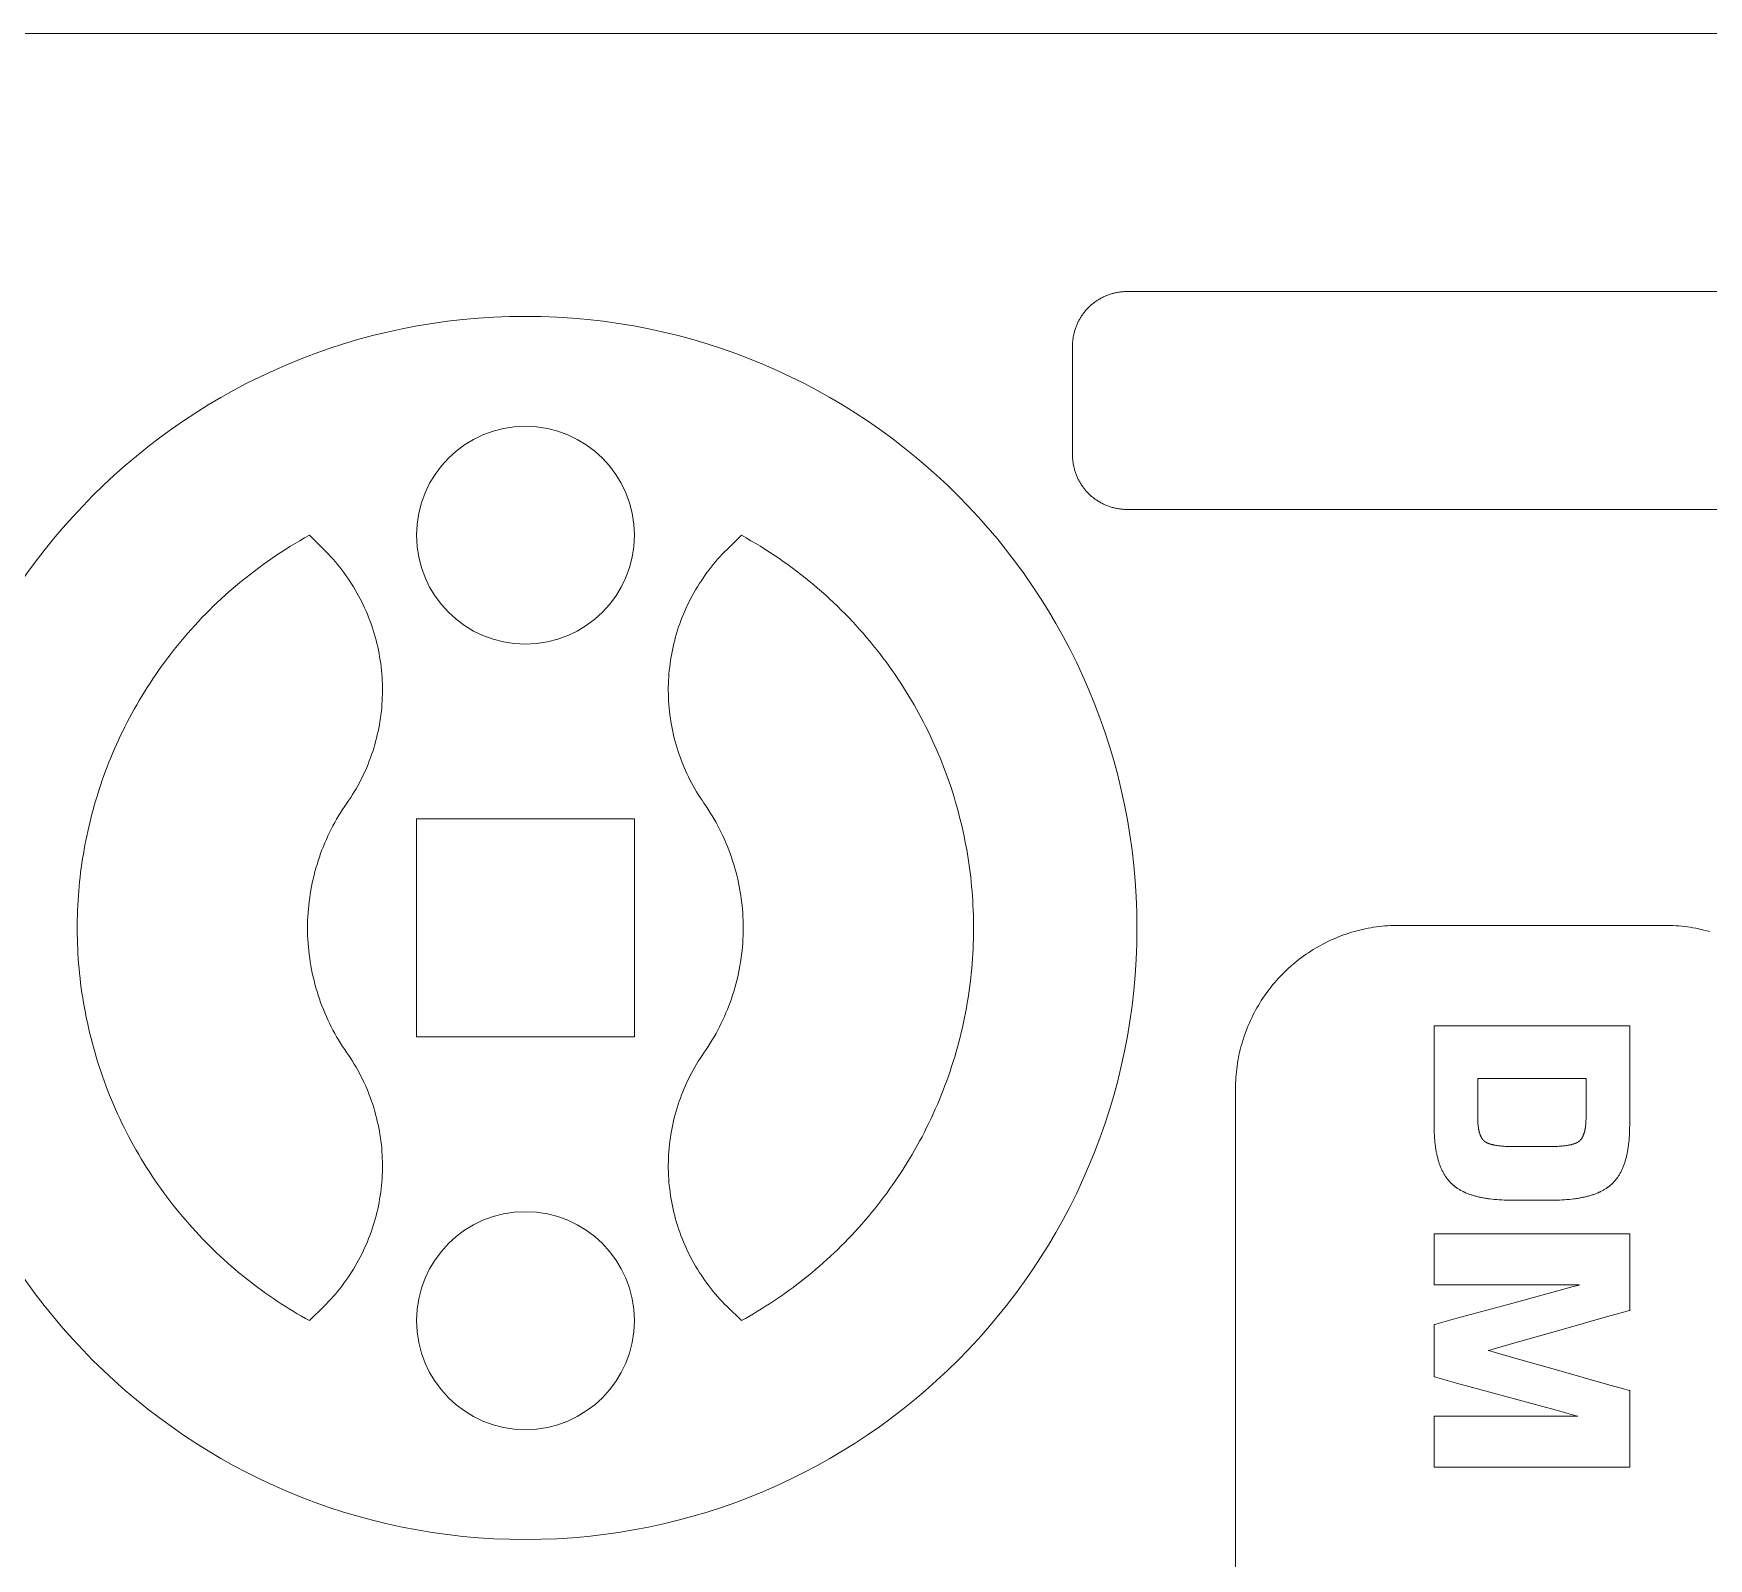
# Model space of a CAD drawing. Header units: inches. Extents: x -505 to 101, y 135 to 440.
# Drawn here: x -473.19 to -442.44, y 411.55 to 439.55 of the extents above; entities that cross this region are included whole.
import ezdxf

# ---------------------------------------------------------------- set-up
doc = ezdxf.new("R2010")
doc.units = ezdxf.units.IN
doc.header["$MEASUREMENT"] = 0
for name, color, linetype in [('Capa 1', 7, 'Continuous'), ('Capa 2', 20, 'Continuous'), ('Capa 3', 150, 'Continuous')]:
    doc.layers.add(name, color=color, linetype=linetype)

msp = doc.modelspace()

# ---------------------------------------------------------------- linework, layer by layer
at = {"layer": 'Capa 1', "color": 28, "lineweight": 9, "true_color": 0x11100b}
for points in [[(-441.861, 430.814), (-453.113, 430.814), (-453.131, 430.814), (-453.148, 430.815), (-453.165, 430.815), (-453.182, 430.816), (-453.2, 430.818), (-453.217, 430.819), (-453.234, 430.821), (-453.251, 430.823), (-453.268, 430.826), (-453.285, 430.829), (-453.303, 430.832), (-453.319, 430.835), (-453.336, 430.839), (-453.353, 430.843), (-453.37, 430.847), (-453.386, 430.852), (-453.403, 430.857), (-453.419, 430.862), (-453.436, 430.867), (-453.452, 430.873), (-453.468, 430.879), (-453.484, 430.885), (-453.5, 430.892), (-453.516, 430.899), (-453.532, 430.906), (-453.547, 430.913), (-453.563, 430.921), (-453.578, 430.929), (-453.593, 430.937), (-453.609, 430.945), (-453.623, 430.954), (-453.638, 430.963), (-453.653, 430.972), (-453.667, 430.981), (-453.682, 430.991), (-453.696, 431.001), (-453.71, 431.011), (-453.723, 431.022), (-453.737, 431.032), (-453.751, 431.043), (-453.764, 431.054), (-453.777, 431.065), (-453.79, 431.077), (-453.802, 431.089), (-453.815, 431.101), (-453.827, 431.113), (-453.839, 431.125), (-453.851, 431.138), (-453.862, 431.151), (-453.873, 431.164), (-453.885, 431.177), (-453.896, 431.191), (-453.906, 431.204), (-453.916, 431.218), (-453.927, 431.232), (-453.936, 431.246), (-453.946, 431.26), (-453.956, 431.275), (-453.965, 431.289), (-453.974, 431.304), (-453.982, 431.319), (-453.991, 431.334), (-453.999, 431.349), (-454.007, 431.364), (-454.014, 431.38), (-454.022, 431.396), (-454.029, 431.411), (-454.036, 431.427), (-454.042, 431.443), (-454.049, 431.459), (-454.055, 431.476), (-454.06, 431.492), (-454.066, 431.508), (-454.071, 431.525), (-454.076, 431.541), (-454.08, 431.558), (-454.085, 431.575), (-454.089, 431.592), (-454.092, 431.608), (-454.096, 431.625), (-454.099, 431.642), (-454.102, 431.659), (-454.104, 431.676), (-454.106, 431.693), (-454.108, 431.711), (-454.11, 431.728), (-454.111, 431.745), (-454.112, 431.762), (-454.113, 431.779), (-454.113, 431.797), (-454.113, 431.814), (-454.113, 433.814), (-454.113, 433.831), (-454.113, 433.848), (-454.112, 433.866), (-454.111, 433.883), (-454.11, 433.9), (-454.108, 433.917), (-454.106, 433.935), (-454.104, 433.952), (-454.102, 433.969), (-454.099, 433.986), (-454.096, 434.003), (-454.092, 434.02), (-454.089, 434.036), (-454.085, 434.053), (-454.08, 434.07), (-454.076, 434.087), (-454.071, 434.103), (-454.066, 434.12), (-454.06, 434.136), (-454.055, 434.152), (-454.049, 434.169), (-454.042, 434.185), (-454.036, 434.2), (-454.029, 434.216), (-454.022, 434.232), (-454.014, 434.248), (-454.007, 434.263), (-453.999, 434.279), (-453.991, 434.294), (-453.982, 434.309), (-453.974, 434.324), (-453.965, 434.339), (-453.956, 434.353), (-453.946, 434.368), (-453.936, 434.382), (-453.927, 434.396), (-453.916, 434.41), (-453.906, 434.424), (-453.896, 434.438), (-453.885, 434.451), (-453.873, 434.464), (-453.862, 434.477), (-453.851, 434.49), (-453.839, 434.502), (-453.827, 434.515), (-453.815, 434.527), (-453.802, 434.539), (-453.79, 434.551), (-453.777, 434.562), (-453.764, 434.574), (-453.751, 434.585), (-453.737, 434.596), (-453.723, 434.606), (-453.71, 434.617), (-453.696, 434.627), (-453.682, 434.637), (-453.667, 434.647), (-453.653, 434.656), (-453.638, 434.665), (-453.623, 434.674), (-453.609, 434.683), (-453.593, 434.691), (-453.578, 434.699), (-453.563, 434.707), (-453.547, 434.715), (-453.532, 434.722), (-453.516, 434.729), (-453.5, 434.736), (-453.484, 434.743), (-453.468, 434.749), (-453.452, 434.755), (-453.436, 434.761), (-453.419, 434.766), (-453.403, 434.771), (-453.386, 434.776), (-453.37, 434.781), (-453.353, 434.785), (-453.336, 434.789), (-453.319, 434.793), (-453.303, 434.796), (-453.285, 434.799), (-453.268, 434.802), (-453.251, 434.804), (-453.234, 434.807), (-453.217, 434.809), (-453.2, 434.81), (-453.182, 434.812), (-453.165, 434.813), (-453.148, 434.813), (-453.131, 434.814), (-453.113, 434.814), (-438.334, 434.814)], [(-468.125, 430.34), (-468.213, 430.291), (-468.3, 430.24), (-468.387, 430.189), (-468.473, 430.137), (-468.558, 430.084), (-468.643, 430.029), (-468.727, 429.974), (-468.81, 429.917), (-468.893, 429.86), (-468.975, 429.802), (-469.055, 429.743), (-469.135, 429.683), (-469.215, 429.622), (-469.293, 429.56), (-469.371, 429.497), (-469.447, 429.434), (-469.523, 429.37), (-469.598, 429.304), (-469.672, 429.238), (-469.745, 429.172), (-469.817, 429.104), (-469.889, 429.036), (-469.959, 428.967), (-470.028, 428.897), (-470.097, 428.827), (-470.164, 428.756), (-470.23, 428.684), (-470.296, 428.612), (-470.36, 428.539), (-470.423, 428.465), (-470.486, 428.391), (-470.547, 428.317), (-470.607, 428.242), (-470.666, 428.166), (-470.725, 428.09), (-470.782, 428.014), (-470.838, 427.937), (-470.893, 427.859), (-470.947, 427.782), (-471, 427.703), (-471.051, 427.625), (-471.102, 427.546), (-471.152, 427.467), (-471.201, 427.387), (-471.248, 427.308), (-471.295, 427.227), (-471.34, 427.147), (-471.385, 427.067), (-471.428, 426.986), (-471.47, 426.905), (-471.512, 426.824), (-471.552, 426.743), (-471.591, 426.662), (-471.629, 426.58), (-471.667, 426.499), (-471.703, 426.417), (-471.738, 426.335), (-471.772, 426.254), (-471.805, 426.172), (-471.837, 426.09), (-471.868, 426.008), (-471.898, 425.926), (-471.927, 425.845), (-471.955, 425.763), (-471.98, 425.687), (-472.005, 425.611), (-472.029, 425.533), (-472.052, 425.456), (-472.075, 425.378), (-472.097, 425.299), (-472.118, 425.22), (-472.138, 425.141), (-472.158, 425.06), (-472.177, 424.98), (-472.196, 424.898), (-472.213, 424.817), (-472.23, 424.735), (-472.246, 424.652), (-472.261, 424.569), (-472.275, 424.486), (-472.289, 424.402), (-472.302, 424.318), (-472.314, 424.233), (-472.325, 424.148), (-472.335, 424.063), (-472.344, 423.977), (-472.353, 423.891), (-472.36, 423.805), (-472.367, 423.718), (-472.373, 423.631), (-472.378, 423.543), (-472.381, 423.455), (-472.384, 423.367), (-472.386, 423.279), (-472.388, 423.191), (-472.388, 423.102), (-472.387, 423.013), (-472.385, 422.924), (-472.383, 422.834), (-472.379, 422.745), (-472.374, 422.655), (-472.369, 422.566), (-472.362, 422.476), (-472.354, 422.386), (-472.345, 422.295), (-472.336, 422.205), (-472.325, 422.115), (-472.313, 422.025), (-472.301, 421.934), (-472.287, 421.844), (-472.272, 421.753), (-472.256, 421.663), (-472.239, 421.573), (-472.221, 421.483), (-472.202, 421.393), (-472.183, 421.302), (-472.161, 421.212), (-472.139, 421.122), (-472.116, 421.033), (-472.092, 420.943), (-472.067, 420.854), (-472.041, 420.765), (-472.014, 420.676), (-471.985, 420.587), (-471.956, 420.499), (-471.926, 420.41), (-471.895, 420.323), (-471.862, 420.235), (-471.829, 420.148), (-471.794, 420.061), (-471.759, 419.974), (-471.723, 419.888), (-471.685, 419.802), (-471.647, 419.717), (-471.608, 419.632), (-471.568, 419.547), (-471.526, 419.464), (-471.484, 419.38), (-471.441, 419.297), (-471.397, 419.214), (-471.352, 419.132), (-471.306, 419.051), (-471.259, 418.97), (-471.212, 418.889), (-471.163, 418.81), (-471.113, 418.73), (-471.063, 418.652), (-471.012, 418.574), (-470.96, 418.496), (-470.907, 418.42), (-470.853, 418.343), (-470.799, 418.268), (-470.743, 418.194), (-470.687, 418.12), (-470.63, 418.046), (-470.573, 417.974), (-470.515, 417.902), (-470.455, 417.831), (-470.396, 417.761), (-470.335, 417.692), (-470.274, 417.623), (-470.212, 417.555), (-470.15, 417.488), (-470.087, 417.422), (-470.023, 417.356), (-469.959, 417.292), (-469.894, 417.228), (-469.828, 417.165), (-469.762, 417.103), (-469.695, 417.042), (-469.628, 416.981), (-469.561, 416.922), (-469.493, 416.863), (-469.424, 416.805), (-469.355, 416.748), (-469.286, 416.692), (-469.215, 416.637), (-469.145, 416.583), (-469.074, 416.53), (-469.003, 416.477), (-468.931, 416.426), (-468.86, 416.375), (-468.787, 416.325), (-468.715, 416.277), (-468.642, 416.229), (-468.569, 416.182), (-468.495, 416.136), (-468.422, 416.091), (-468.347, 416.046), (-468.273, 416.003), (-468.199, 415.96), (-468.125, 415.919), (-467.862, 416.178), (-467.818, 416.223), (-467.774, 416.268), (-467.731, 416.314), (-467.689, 416.361), (-467.648, 416.408), (-467.608, 416.457), (-467.568, 416.505), (-467.53, 416.555), (-467.492, 416.605), (-467.456, 416.656), (-467.42, 416.707), (-467.384, 416.76), (-467.35, 416.812), (-467.317, 416.865), (-467.285, 416.919), (-467.253, 416.974), (-467.223, 417.028), (-467.193, 417.084), (-467.165, 417.14), (-467.137, 417.196), (-467.111, 417.253), (-467.085, 417.311), (-467.061, 417.368), (-467.037, 417.426), (-467.015, 417.485), (-466.993, 417.544), (-466.972, 417.603), (-466.953, 417.663), (-466.935, 417.723), (-466.917, 417.783), (-466.901, 417.844), (-466.886, 417.905), (-466.871, 417.966), (-466.858, 418.027), (-466.846, 418.089), (-466.835, 418.15), (-466.825, 418.212), (-466.816, 418.275), (-466.808, 418.337), (-466.801, 418.399), (-466.796, 418.462), (-466.791, 418.524), (-466.787, 418.587), (-466.785, 418.65), (-466.784, 418.713), (-466.783, 418.775), (-466.784, 418.838), (-466.786, 418.901), (-466.789, 418.964), (-466.793, 419.026), (-466.798, 419.089), (-466.804, 419.151), (-466.812, 419.213), (-466.82, 419.276), (-466.83, 419.338), (-466.84, 419.4), (-466.852, 419.461), (-466.864, 419.523), (-466.878, 419.584), (-466.893, 419.645), (-466.909, 419.706), (-466.926, 419.766), (-466.944, 419.827), (-466.963, 419.886), (-466.983, 419.946), (-467.004, 420.005), (-467.026, 420.064), (-467.049, 420.122), (-467.073, 420.18), (-467.098, 420.238), (-467.124, 420.295), (-467.151, 420.352), (-467.179, 420.408), (-467.208, 420.463), (-467.238, 420.518), (-467.269, 420.573), (-467.301, 420.627), (-467.334, 420.681), (-467.367, 420.734), (-467.402, 420.786), (-467.438, 420.838), (-467.477, 420.895), (-467.516, 420.953), (-467.553, 421.012), (-467.589, 421.072), (-467.625, 421.132), (-467.659, 421.192), (-467.692, 421.254), (-467.724, 421.316), (-467.755, 421.378), (-467.785, 421.441), (-467.814, 421.504), (-467.842, 421.569), (-467.869, 421.633), (-467.894, 421.698), (-467.919, 421.763), (-467.942, 421.829), (-467.964, 421.895), (-467.985, 421.961), (-468.004, 422.028), (-468.023, 422.095), (-468.04, 422.163), (-468.057, 422.231), (-468.072, 422.299), (-468.086, 422.367), (-468.098, 422.436), (-468.11, 422.505), (-468.12, 422.573), (-468.129, 422.643), (-468.137, 422.712), (-468.144, 422.781), (-468.15, 422.851), (-468.154, 422.92), (-468.157, 422.99), (-468.158, 423.06), (-468.159, 423.129), (-468.158, 423.199), (-468.157, 423.269), (-468.154, 423.338), (-468.15, 423.408), (-468.144, 423.477), (-468.137, 423.547), (-468.129, 423.616), (-468.12, 423.685), (-468.11, 423.754), (-468.098, 423.823), (-468.086, 423.892), (-468.072, 423.96), (-468.057, 424.028), (-468.04, 424.096), (-468.023, 424.163), (-468.004, 424.23), (-467.985, 424.297), (-467.964, 424.364), (-467.942, 424.43), (-467.919, 424.496), (-467.894, 424.561), (-467.869, 424.626), (-467.842, 424.69), (-467.814, 424.754), (-467.785, 424.818), (-467.755, 424.881), (-467.724, 424.943), (-467.692, 425.005), (-467.659, 425.066), (-467.625, 425.127), (-467.589, 425.187), (-467.553, 425.246), (-467.516, 425.305), (-467.477, 425.363), (-467.438, 425.421), (-467.402, 425.473), (-467.367, 425.525), (-467.334, 425.578), (-467.301, 425.631), (-467.269, 425.686), (-467.238, 425.74), (-467.208, 425.795), (-467.179, 425.851), (-467.151, 425.907), (-467.124, 425.964), (-467.098, 426.021), (-467.073, 426.078), (-467.049, 426.137), (-467.026, 426.195), (-467.004, 426.254), (-466.983, 426.313), (-466.963, 426.372), (-466.944, 426.432), (-466.926, 426.492), (-466.909, 426.553), (-466.893, 426.614), (-466.878, 426.675), (-466.864, 426.736), (-466.852, 426.797), (-466.84, 426.859), (-466.83, 426.921), (-466.82, 426.983), (-466.812, 427.045), (-466.804, 427.108), (-466.798, 427.17), (-466.793, 427.232), (-466.789, 427.295), (-466.786, 427.358), (-466.784, 427.421), (-466.783, 427.483), (-466.784, 427.546), (-466.785, 427.609), (-466.787, 427.672), (-466.791, 427.734), (-466.796, 427.797), (-466.801, 427.859), (-466.808, 427.922), (-466.816, 427.984), (-466.825, 428.046), (-466.835, 428.108), (-466.846, 428.17), (-466.858, 428.232), (-466.871, 428.293), (-466.886, 428.354), (-466.901, 428.415), (-466.917, 428.476), (-466.935, 428.536), (-466.953, 428.596), (-466.972, 428.656), (-466.993, 428.715), (-467.015, 428.774), (-467.037, 428.833), (-467.061, 428.891), (-467.085, 428.948), (-467.111, 429.006), (-467.137, 429.063), (-467.165, 429.119), (-467.193, 429.175), (-467.223, 429.23), (-467.253, 429.285), (-467.285, 429.339), (-467.317, 429.394), (-467.35, 429.447), (-467.384, 429.499), (-467.42, 429.552), (-467.456, 429.603), (-467.492, 429.654), (-467.53, 429.704), (-467.568, 429.753), (-467.608, 429.802), (-467.648, 429.85), (-467.689, 429.898), (-467.731, 429.945), (-467.774, 429.991), (-467.818, 430.036), (-467.862, 430.08), (-468.125, 430.34)], [(-460.194, 430.34), (-460.106, 430.291), (-460.018, 430.24), (-459.931, 430.189), (-459.845, 430.137), (-459.76, 430.084), (-459.675, 430.029), (-459.591, 429.974), (-459.508, 429.917), (-459.425, 429.86), (-459.343, 429.802), (-459.263, 429.743), (-459.183, 429.683), (-459.103, 429.622), (-459.025, 429.56), (-458.947, 429.497), (-458.871, 429.434), (-458.795, 429.37), (-458.72, 429.304), (-458.646, 429.238), (-458.573, 429.172), (-458.501, 429.104), (-458.429, 429.036), (-458.359, 428.967), (-458.29, 428.897), (-458.222, 428.827), (-458.154, 428.756), (-458.088, 428.684), (-458.023, 428.612), (-457.958, 428.539), (-457.895, 428.465), (-457.832, 428.391), (-457.771, 428.317), (-457.711, 428.242), (-457.652, 428.166), (-457.594, 428.09), (-457.537, 428.014), (-457.48, 427.937), (-457.425, 427.859), (-457.371, 427.782), (-457.318, 427.703), (-457.267, 427.625), (-457.216, 427.546), (-457.166, 427.467), (-457.117, 427.387), (-457.07, 427.308), (-457.023, 427.227), (-456.978, 427.147), (-456.934, 427.067), (-456.89, 426.986), (-456.848, 426.905), (-456.806, 426.824), (-456.766, 426.743), (-456.727, 426.662), (-456.689, 426.58), (-456.652, 426.499), (-456.615, 426.417), (-456.581, 426.335), (-456.546, 426.254), (-456.514, 426.172), (-456.481, 426.09), (-456.45, 426.008), (-456.42, 425.926), (-456.391, 425.845), (-456.363, 425.763), (-456.338, 425.687), (-456.313, 425.611), (-456.289, 425.533), (-456.266, 425.456), (-456.243, 425.378), (-456.221, 425.299), (-456.2, 425.22), (-456.18, 425.141), (-456.16, 425.06), (-456.141, 424.98), (-456.123, 424.898), (-456.105, 424.817), (-456.088, 424.735), (-456.073, 424.652), (-456.057, 424.569), (-456.043, 424.486), (-456.029, 424.402), (-456.016, 424.318), (-456.004, 424.233), (-455.993, 424.148), (-455.983, 424.063), (-455.974, 423.977), (-455.966, 423.891), (-455.958, 423.805), (-455.951, 423.718), (-455.945, 423.631), (-455.941, 423.543), (-455.937, 423.455), (-455.934, 423.367), (-455.931, 423.279), (-455.93, 423.191), (-455.93, 423.102), (-455.931, 423.013), (-455.933, 422.924), (-455.936, 422.834), (-455.939, 422.745), (-455.944, 422.655), (-455.95, 422.566), (-455.956, 422.476), (-455.964, 422.386), (-455.973, 422.295), (-455.982, 422.205), (-455.993, 422.115), (-456.005, 422.025), (-456.017, 421.934), (-456.031, 421.844), (-456.046, 421.753), (-456.062, 421.663), (-456.079, 421.573), (-456.096, 421.483), (-456.116, 421.393), (-456.136, 421.302), (-456.156, 421.212), (-456.179, 421.122), (-456.202, 421.033), (-456.226, 420.943), (-456.251, 420.854), (-456.277, 420.765), (-456.305, 420.676), (-456.333, 420.587), (-456.362, 420.499), (-456.392, 420.41), (-456.424, 420.323), (-456.456, 420.235), (-456.489, 420.148), (-456.524, 420.061), (-456.559, 419.974), (-456.595, 419.888), (-456.633, 419.802), (-456.671, 419.717), (-456.71, 419.632), (-456.751, 419.547), (-456.792, 419.464), (-456.834, 419.38), (-456.877, 419.297), (-456.921, 419.214), (-456.966, 419.132), (-457.012, 419.051), (-457.059, 418.97), (-457.107, 418.889), (-457.156, 418.81), (-457.205, 418.73), (-457.255, 418.652), (-457.306, 418.574), (-457.358, 418.496), (-457.411, 418.42), (-457.465, 418.343), (-457.519, 418.268), (-457.575, 418.194), (-457.631, 418.12), (-457.688, 418.046), (-457.745, 417.974), (-457.804, 417.902), (-457.862, 417.831), (-457.922, 417.761), (-457.983, 417.692), (-458.044, 417.623), (-458.106, 417.555), (-458.168, 417.488), (-458.232, 417.422), (-458.295, 417.356), (-458.36, 417.292), (-458.425, 417.228), (-458.49, 417.165), (-458.556, 417.103), (-458.622, 417.042), (-458.69, 416.981), (-458.757, 416.922), (-458.826, 416.863), (-458.894, 416.805), (-458.963, 416.748), (-459.033, 416.692), (-459.103, 416.637), (-459.173, 416.583), (-459.244, 416.53), (-459.315, 416.477), (-459.387, 416.426), (-459.458, 416.375), (-459.531, 416.325), (-459.603, 416.277), (-459.676, 416.229), (-459.75, 416.182), (-459.823, 416.136), (-459.897, 416.091), (-459.971, 416.046), (-460.045, 416.003), (-460.119, 415.96), (-460.194, 415.919), (-460.456, 416.178), (-460.501, 416.223), (-460.544, 416.268), (-460.587, 416.314), (-460.629, 416.361), (-460.67, 416.408), (-460.71, 416.457), (-460.75, 416.505), (-460.788, 416.555), (-460.826, 416.605), (-460.863, 416.656), (-460.898, 416.707), (-460.934, 416.76), (-460.968, 416.812), (-461.001, 416.865), (-461.033, 416.919), (-461.065, 416.974), (-461.095, 417.028), (-461.125, 417.084), (-461.153, 417.14), (-461.181, 417.196), (-461.207, 417.253), (-461.233, 417.311), (-461.258, 417.368), (-461.281, 417.426), (-461.304, 417.485), (-461.325, 417.544), (-461.346, 417.603), (-461.365, 417.663), (-461.384, 417.723), (-461.401, 417.783), (-461.417, 417.844), (-461.433, 417.905), (-461.447, 417.966), (-461.46, 418.027), (-461.472, 418.089), (-461.483, 418.15), (-461.493, 418.212), (-461.503, 418.275), (-461.51, 418.337), (-461.517, 418.399), (-461.523, 418.462), (-461.527, 418.524), (-461.531, 418.587), (-461.533, 418.65), (-461.535, 418.713), (-461.535, 418.775), (-461.534, 418.838), (-461.532, 418.901), (-461.529, 418.964), (-461.525, 419.026), (-461.52, 419.089), (-461.514, 419.151), (-461.506, 419.213), (-461.498, 419.276), (-461.489, 419.338), (-461.478, 419.4), (-461.467, 419.461), (-461.454, 419.523), (-461.44, 419.584), (-461.425, 419.645), (-461.409, 419.706), (-461.392, 419.766), (-461.374, 419.827), (-461.355, 419.886), (-461.336, 419.946), (-461.314, 420.005), (-461.292, 420.064), (-461.269, 420.122), (-461.245, 420.18), (-461.22, 420.238), (-461.194, 420.295), (-461.167, 420.352), (-461.139, 420.408), (-461.11, 420.463), (-461.08, 420.518), (-461.049, 420.573), (-461.017, 420.627), (-460.985, 420.681), (-460.951, 420.734), (-460.916, 420.786), (-460.881, 420.838), (-460.841, 420.895), (-460.803, 420.953), (-460.765, 421.012), (-460.729, 421.072), (-460.693, 421.132), (-460.659, 421.192), (-460.626, 421.254), (-460.594, 421.316), (-460.563, 421.378), (-460.533, 421.441), (-460.504, 421.504), (-460.476, 421.569), (-460.449, 421.633), (-460.424, 421.698), (-460.4, 421.763), (-460.376, 421.829), (-460.354, 421.895), (-460.333, 421.961), (-460.314, 422.028), (-460.295, 422.095), (-460.278, 422.163), (-460.261, 422.231), (-460.246, 422.299), (-460.233, 422.367), (-460.22, 422.436), (-460.208, 422.505), (-460.198, 422.573), (-460.189, 422.643), (-460.181, 422.712), (-460.174, 422.781), (-460.169, 422.851), (-460.165, 422.92), (-460.162, 422.99), (-460.16, 423.06), (-460.159, 423.129), (-460.16, 423.199), (-460.162, 423.269), (-460.165, 423.338), (-460.169, 423.408), (-460.174, 423.477), (-460.181, 423.547), (-460.189, 423.616), (-460.198, 423.685), (-460.208, 423.754), (-460.22, 423.823), (-460.233, 423.892), (-460.246, 423.96), (-460.261, 424.028), (-460.278, 424.096), (-460.295, 424.163), (-460.314, 424.23), (-460.333, 424.297), (-460.354, 424.364), (-460.376, 424.43), (-460.4, 424.496), (-460.424, 424.561), (-460.449, 424.626), (-460.476, 424.69), (-460.504, 424.754), (-460.533, 424.818), (-460.563, 424.881), (-460.594, 424.943), (-460.626, 425.005), (-460.659, 425.066), (-460.693, 425.127), (-460.729, 425.187), (-460.765, 425.246), (-460.803, 425.305), (-460.841, 425.363), (-460.881, 425.421), (-460.916, 425.473), (-460.951, 425.525), (-460.985, 425.578), (-461.017, 425.631), (-461.049, 425.686), (-461.08, 425.74), (-461.11, 425.795), (-461.139, 425.851), (-461.167, 425.907), (-461.194, 425.964), (-461.22, 426.021), (-461.245, 426.078), (-461.269, 426.137), (-461.292, 426.195), (-461.314, 426.254), (-461.336, 426.313), (-461.355, 426.372), (-461.374, 426.432), (-461.392, 426.492), (-461.409, 426.553), (-461.425, 426.614), (-461.44, 426.675), (-461.454, 426.736), (-461.467, 426.797), (-461.478, 426.859), (-461.489, 426.921), (-461.498, 426.983), (-461.506, 427.045), (-461.514, 427.108), (-461.52, 427.17), (-461.525, 427.232), (-461.529, 427.295), (-461.532, 427.358), (-461.534, 427.421), (-461.535, 427.483), (-461.535, 427.546), (-461.533, 427.609), (-461.531, 427.672), (-461.527, 427.734), (-461.523, 427.797), (-461.517, 427.859), (-461.51, 427.922), (-461.503, 427.984), (-461.493, 428.046), (-461.483, 428.108), (-461.472, 428.17), (-461.46, 428.232), (-461.447, 428.293), (-461.433, 428.354), (-461.417, 428.415), (-461.401, 428.476), (-461.384, 428.536), (-461.365, 428.596), (-461.346, 428.656), (-461.325, 428.715), (-461.304, 428.774), (-461.281, 428.833), (-461.258, 428.891), (-461.233, 428.948), (-461.207, 429.006), (-461.181, 429.063), (-461.153, 429.119), (-461.125, 429.175), (-461.095, 429.23), (-461.065, 429.285), (-461.033, 429.339), (-461.001, 429.394), (-460.968, 429.447), (-460.934, 429.499), (-460.898, 429.552), (-460.863, 429.603), (-460.826, 429.654), (-460.788, 429.704), (-460.75, 429.753), (-460.71, 429.802), (-460.67, 429.85), (-460.629, 429.898), (-460.587, 429.945), (-460.544, 429.991), (-460.501, 430.036), (-460.456, 430.08), (-460.194, 430.34)], [(-466.159, 425.13), (-466.159, 421.129), (-462.159, 421.129), (-462.159, 425.13), (-466.159, 425.13)], [(-451.121, 411.203), (-451.121, 420.177), (-451.121, 420.229), (-451.119, 420.281), (-451.117, 420.333), (-451.114, 420.384), (-451.11, 420.436), (-451.105, 420.488), (-451.099, 420.539), (-451.092, 420.59), (-451.085, 420.641), (-451.076, 420.693), (-451.067, 420.743), (-451.057, 420.794), (-451.046, 420.845), (-451.034, 420.896), (-451.021, 420.945), (-451.007, 420.995), (-450.993, 421.045), (-450.977, 421.094), (-450.961, 421.144), (-450.944, 421.192), (-450.926, 421.241), (-450.907, 421.29), (-450.888, 421.338), (-450.867, 421.385), (-450.846, 421.432), (-450.824, 421.479), (-450.801, 421.526), (-450.777, 421.571), (-450.753, 421.617), (-450.727, 421.662), (-450.701, 421.707), (-450.675, 421.751), (-450.647, 421.795), (-450.619, 421.839), (-450.59, 421.882), (-450.56, 421.924), (-450.53, 421.966), (-450.498, 422.007), (-450.467, 422.048), (-450.434, 422.088), (-450.401, 422.128), (-450.366, 422.167), (-450.332, 422.205), (-450.296, 422.243), (-450.26, 422.28), (-450.224, 422.317), (-450.187, 422.353), (-450.149, 422.388), (-450.11, 422.423), (-450.071, 422.457), (-450.032, 422.49), (-449.991, 422.523), (-449.951, 422.555), (-449.909, 422.586), (-449.868, 422.617), (-449.825, 422.646), (-449.782, 422.675), (-449.739, 422.704), (-449.695, 422.731), (-449.651, 422.758), (-449.606, 422.784), (-449.561, 422.809), (-449.515, 422.834), (-449.469, 422.858), (-449.423, 422.88), (-449.376, 422.902), (-449.328, 422.924), (-449.281, 422.944), (-449.233, 422.964), (-449.185, 422.983), (-449.136, 423), (-449.087, 423.017), (-449.038, 423.034), (-448.989, 423.049), (-448.939, 423.064), (-448.889, 423.077), (-448.839, 423.09), (-448.788, 423.102), (-448.738, 423.113), (-448.687, 423.124), (-448.636, 423.133), (-448.585, 423.141), (-448.534, 423.149), (-448.482, 423.155), (-448.431, 423.161), (-448.379, 423.166), (-448.328, 423.17), (-448.276, 423.173), (-448.224, 423.175), (-448.173, 423.177), (-448.121, 423.177), (-443.238, 423.177), (-443.186, 423.177), (-443.134, 423.175), (-443.083, 423.173), (-443.031, 423.17), (-442.979, 423.166), (-442.928, 423.161), (-442.876, 423.155), (-442.825, 423.149), (-442.774, 423.141), (-442.723, 423.133), (-442.672, 423.124), (-442.621, 423.113), (-442.571, 423.102), (-442.52, 423.09), (-442.47, 423.077), (-442.42, 423.064)]]:
    msp.add_lwpolyline(points, dxfattribs=at)
for points in [[(-452.93, 423.129), (-452.93, 429.331), (-457.957, 434.358), (-464.159, 434.358), (-470.361, 434.358), (-475.388, 429.331), (-475.388, 423.129), (-475.388, 416.928), (-470.361, 411.901), (-464.159, 411.9), (-457.958, 411.9), (-452.93, 416.928), (-452.93, 423.129), (-452.93, 423.129), (-452.93, 423.129), (-452.93, 423.129)], [(-462.159, 430.34), (-462.159, 431.444), (-463.055, 432.34), (-464.159, 432.34), (-465.264, 432.34), (-466.159, 431.444), (-466.159, 430.34), (-466.159, 429.235), (-465.264, 428.34), (-464.159, 428.34), (-463.055, 428.34), (-462.159, 429.235), (-462.159, 430.34), (-462.159, 430.34), (-462.159, 430.34), (-462.159, 430.34)], [(-462.159, 415.919), (-462.159, 417.023), (-463.055, 417.919), (-464.159, 417.919), (-465.264, 417.919), (-466.159, 417.023), (-466.159, 415.919), (-466.159, 414.814), (-465.264, 413.919), (-464.159, 413.919), (-463.055, 413.919), (-462.159, 414.814), (-462.159, 415.919), (-462.159, 415.919), (-462.159, 415.919), (-462.159, 415.919)]]:
    msp.add_open_spline(points, degree=3, knots=[0, 0, 0, 0, 1, 1, 1, 2, 2, 2, 3, 3, 3, 4, 4, 4, 5, 5, 5, 5], dxfattribs=at)
at = {"layer": 'Capa 2', "color": 12, "lineweight": 9, "true_color": 0xe30e13}
for points in [[(-447.475, 421.33), (-447.474, 421.33), (-447.472, 421.33), (-447.464, 421.33), (-447.434, 421.33), (-447.32, 421.33), (-446.914, 421.33), (-445.679, 421.33), (-444.445, 421.33), (-444.038, 421.33), (-443.925, 421.33), (-443.895, 421.33), (-443.887, 421.33), (-443.885, 421.33), (-443.884, 421.33)], [(-447.475, 419.504), (-447.475, 419.505), (-447.475, 419.506), (-447.475, 419.51), (-447.475, 419.525), (-447.475, 419.583), (-447.475, 419.79), (-447.475, 420.418), (-447.475, 421.045), (-447.475, 421.252), (-447.475, 421.31), (-447.475, 421.325), (-447.475, 421.329), (-447.475, 421.33), (-447.475, 421.33)], [(-443.884, 421.33), (-443.884, 421.33), (-443.884, 421.329), (-443.884, 421.325), (-443.884, 421.31), (-443.884, 421.252), (-443.884, 421.045), (-443.884, 420.418), (-443.884, 419.79), (-443.884, 419.583), (-443.884, 419.525), (-443.884, 419.51), (-443.884, 419.506), (-443.884, 419.505), (-443.884, 419.504)], [(-446.674, 420.368), (-446.674, 420.368), (-446.674, 420.368), (-446.674, 420.366), (-446.674, 420.36), (-446.674, 420.337), (-446.674, 420.256), (-446.674, 420.01), (-446.674, 419.764), (-446.674, 419.683), (-446.674, 419.66), (-446.674, 419.654), (-446.674, 419.653), (-446.674, 419.652), (-446.674, 419.652)], [(-444.685, 420.368), (-444.685, 420.368), (-444.687, 420.368), (-444.691, 420.368), (-444.708, 420.368), (-444.771, 420.368), (-444.996, 420.368), (-445.679, 420.368), (-446.363, 420.368), (-446.589, 420.368), (-446.652, 420.368), (-446.668, 420.368), (-446.672, 420.368), (-446.673, 420.368), (-446.674, 420.368)], [(-444.685, 419.652), (-444.685, 419.652), (-444.685, 419.653), (-444.685, 419.654), (-444.685, 419.66), (-444.685, 419.683), (-444.685, 419.764), (-444.685, 420.01), (-444.685, 420.256), (-444.685, 420.337), (-444.685, 420.36), (-444.685, 420.366), (-444.685, 420.368), (-444.685, 420.368), (-444.685, 420.368)], [(-446.042, 418.13), (-446.092, 418.13), (-446.14, 418.131), (-446.187, 418.133), (-446.234, 418.135), (-446.279, 418.137), (-446.324, 418.141), (-446.368, 418.145), (-446.41, 418.149), (-446.452, 418.154), (-446.473, 418.157), (-446.493, 418.16), (-446.513, 418.163), (-446.533, 418.166), (-446.552, 418.17), (-446.572, 418.173), (-446.591, 418.177), (-446.61, 418.18), (-446.629, 418.185), (-446.647, 418.189), (-446.665, 418.193), (-446.683, 418.197), (-446.701, 418.202), (-446.719, 418.207), (-446.736, 418.211), (-446.753, 418.216), (-446.77, 418.222), (-446.786, 418.227), (-446.802, 418.232), (-446.819, 418.238), (-446.835, 418.244), (-446.85, 418.25), (-446.866, 418.256), (-446.881, 418.262), (-446.896, 418.268), (-446.91, 418.275), (-446.925, 418.281), (-446.939, 418.288), (-446.953, 418.295), (-446.967, 418.302), (-446.981, 418.31), (-446.994, 418.317), (-447.007, 418.324), (-447.02, 418.332), (-447.033, 418.34), (-447.045, 418.348), (-447.057, 418.356), (-447.063, 418.36), (-447.069, 418.365), (-447.075, 418.369), (-447.081, 418.373), (-447.087, 418.377), (-447.092, 418.382), (-447.098, 418.386), (-447.103, 418.39), (-447.109, 418.395), (-447.114, 418.399), (-447.12, 418.404), (-447.125, 418.408), (-447.131, 418.413), (-447.136, 418.417), (-447.141, 418.422), (-447.146, 418.427), (-447.151, 418.432), (-447.156, 418.436), (-447.161, 418.441), (-447.166, 418.446), (-447.171, 418.451), (-447.176, 418.456), (-447.18, 418.461), (-447.185, 418.466), (-447.19, 418.471), (-447.195, 418.476), (-447.199, 418.482), (-447.204, 418.487), (-447.209, 418.492), (-447.213, 418.498), (-447.217, 418.503), (-447.222, 418.509), (-447.227, 418.514), (-447.231, 418.52), (-447.235, 418.525), (-447.239, 418.531), (-447.243, 418.537), (-447.248, 418.543), (-447.252, 418.549), (-447.256, 418.555), (-447.264, 418.567), (-447.272, 418.579), (-447.28, 418.592), (-447.288, 418.605), (-447.295, 418.618), (-447.303, 418.631), (-447.31, 418.645), (-447.317, 418.659), (-447.324, 418.672), (-447.331, 418.686), (-447.338, 418.701), (-447.344, 418.715), (-447.35, 418.73), (-447.356, 418.745), (-447.362, 418.76), (-447.369, 418.776), (-447.374, 418.792), (-447.379, 418.807), (-447.385, 418.824), (-447.39, 418.84), (-447.395, 418.856), (-447.4, 418.873), (-447.405, 418.891), (-447.409, 418.908), (-447.414, 418.925), (-447.418, 418.943), (-447.422, 418.961), (-447.426, 418.979), (-447.43, 418.997), (-447.434, 419.016), (-447.437, 419.034), (-447.44, 419.054), (-447.444, 419.073), (-447.447, 419.092), (-447.449, 419.112), (-447.452, 419.132), (-447.455, 419.152), (-447.459, 419.193), (-447.464, 419.235), (-447.467, 419.278), (-447.47, 419.321), (-447.472, 419.366), (-447.474, 419.411), (-447.475, 419.458), (-447.475, 419.504)], [(-446.674, 419.652), (-446.674, 419.632), (-446.673, 419.611), (-446.673, 419.592), (-446.672, 419.573), (-446.671, 419.554), (-446.669, 419.536), (-446.668, 419.518), (-446.666, 419.501), (-446.664, 419.484), (-446.662, 419.468), (-446.661, 419.459), (-446.66, 419.451), (-446.659, 419.443), (-446.657, 419.436), (-446.656, 419.428), (-446.654, 419.42), (-446.653, 419.413), (-446.651, 419.406), (-446.65, 419.399), (-446.648, 419.392), (-446.646, 419.385), (-446.645, 419.378), (-446.642, 419.371), (-446.641, 419.365), (-446.638, 419.358), (-446.636, 419.352), (-446.634, 419.345), (-446.632, 419.339), (-446.63, 419.333), (-446.628, 419.327), (-446.625, 419.321), (-446.623, 419.315), (-446.621, 419.31), (-446.618, 419.304), (-446.616, 419.299), (-446.613, 419.294), (-446.61, 419.289), (-446.609, 419.286), (-446.607, 419.284), (-446.606, 419.281), (-446.605, 419.279), (-446.603, 419.276), (-446.602, 419.274), (-446.6, 419.271), (-446.599, 419.269), (-446.597, 419.267), (-446.596, 419.264), (-446.594, 419.262), (-446.593, 419.26), (-446.592, 419.258), (-446.59, 419.255), (-446.589, 419.253), (-446.587, 419.251), (-446.585, 419.249), (-446.584, 419.247), (-446.582, 419.245), (-446.58, 419.243), (-446.579, 419.241), (-446.577, 419.239), (-446.575, 419.237), (-446.574, 419.235), (-446.572, 419.233), (-446.57, 419.231), (-446.569, 419.229), (-446.567, 419.228), (-446.565, 419.226), (-446.563, 419.224), (-446.562, 419.222), (-446.56, 419.221), (-446.558, 419.219), (-446.556, 419.217), (-446.554, 419.216), (-446.552, 419.214), (-446.55, 419.212), (-446.548, 419.211), (-446.547, 419.209), (-446.544, 419.208), (-446.542, 419.206), (-446.54, 419.205), (-446.538, 419.203), (-446.535, 419.202), (-446.533, 419.2), (-446.531, 419.199), (-446.528, 419.197), (-446.526, 419.196), (-446.523, 419.194), (-446.521, 419.193), (-446.519, 419.192), (-446.516, 419.19), (-446.514, 419.189), (-446.511, 419.188), (-446.508, 419.186), (-446.506, 419.185), (-446.503, 419.183), (-446.499, 419.182), (-446.497, 419.181), (-446.494, 419.18), (-446.488, 419.177), (-446.482, 419.174), (-446.476, 419.172), (-446.469, 419.17), (-446.462, 419.167), (-446.456, 419.165), (-446.449, 419.163), (-446.442, 419.161), (-446.434, 419.158), (-446.427, 419.156), (-446.419, 419.154), (-446.411, 419.152), (-446.404, 419.15), (-446.395, 419.148), (-446.387, 419.146), (-446.379, 419.145), (-446.37, 419.143), (-446.361, 419.141), (-446.352, 419.14), (-446.334, 419.136), (-446.315, 419.134), (-446.295, 419.131), (-446.275, 419.129), (-446.254, 419.126), (-446.232, 419.124), (-446.209, 419.122), (-446.186, 419.12), (-446.163, 419.119), (-446.138, 419.118), (-446.113, 419.116), (-446.087, 419.115), (-446.034, 419.114), (-445.977, 419.114)], [(-445.387, 419.114), (-445.33, 419.114), (-445.277, 419.115), (-445.251, 419.116), (-445.226, 419.118), (-445.201, 419.119), (-445.177, 419.12), (-445.154, 419.122), (-445.132, 419.124), (-445.11, 419.126), (-445.089, 419.129), (-445.068, 419.131), (-445.049, 419.134), (-445.029, 419.136), (-445.011, 419.14), (-445.002, 419.141), (-444.993, 419.143), (-444.984, 419.145), (-444.976, 419.147), (-444.968, 419.149), (-444.959, 419.15), (-444.952, 419.152), (-444.944, 419.155), (-444.936, 419.157), (-444.929, 419.158), (-444.921, 419.161), (-444.914, 419.163), (-444.907, 419.165), (-444.9, 419.167), (-444.893, 419.17), (-444.887, 419.173), (-444.881, 419.175), (-444.875, 419.177), (-444.868, 419.18), (-444.865, 419.181), (-444.863, 419.183), (-444.86, 419.184), (-444.857, 419.185), (-444.854, 419.187), (-444.851, 419.188), (-444.848, 419.19), (-444.846, 419.191), (-444.844, 419.192), (-444.841, 419.194), (-444.838, 419.195), (-444.836, 419.196), (-444.833, 419.198), (-444.831, 419.199), (-444.829, 419.201), (-444.826, 419.203), (-444.824, 419.204), (-444.822, 419.206), (-444.819, 419.207), (-444.817, 419.208), (-444.815, 419.21), (-444.813, 419.212), (-444.811, 419.213), (-444.809, 419.215), (-444.807, 419.217), (-444.806, 419.218), (-444.803, 419.22), (-444.802, 419.222), (-444.8, 419.223), (-444.798, 419.225), (-444.796, 419.227), (-444.794, 419.229), (-444.792, 419.23), (-444.791, 419.232), (-444.789, 419.234), (-444.787, 419.236), (-444.786, 419.238), (-444.784, 419.24), (-444.782, 419.242), (-444.78, 419.244), (-444.779, 419.246), (-444.777, 419.248), (-444.776, 419.25), (-444.774, 419.252), (-444.772, 419.254), (-444.771, 419.256), (-444.769, 419.259), (-444.768, 419.261), (-444.766, 419.263), (-444.765, 419.266), (-444.763, 419.268), (-444.761, 419.27), (-444.76, 419.272), (-444.759, 419.275), (-444.757, 419.277), (-444.756, 419.28), (-444.754, 419.282), (-444.753, 419.285), (-444.751, 419.287), (-444.75, 419.29), (-444.747, 419.295), (-444.744, 419.3), (-444.742, 419.306), (-444.74, 419.311), (-444.737, 419.317), (-444.735, 419.323), (-444.732, 419.328), (-444.73, 419.334), (-444.727, 419.34), (-444.725, 419.347), (-444.723, 419.353), (-444.721, 419.36), (-444.719, 419.366), (-444.717, 419.372), (-444.715, 419.379), (-444.713, 419.386), (-444.712, 419.393), (-444.71, 419.4), (-444.708, 419.407), (-444.706, 419.414), (-444.705, 419.422), (-444.704, 419.429), (-444.702, 419.437), (-444.701, 419.445), (-444.699, 419.453), (-444.698, 419.46), (-444.697, 419.469), (-444.696, 419.476), (-444.695, 419.485), (-444.693, 419.502), (-444.691, 419.519), (-444.689, 419.537), (-444.688, 419.555), (-444.687, 419.573), (-444.686, 419.592), (-444.685, 419.612), (-444.685, 419.632), (-444.685, 419.652)], [(-443.884, 419.504), (-443.885, 419.458), (-443.886, 419.411), (-443.887, 419.366), (-443.889, 419.321), (-443.892, 419.278), (-443.895, 419.235), (-443.899, 419.193), (-443.904, 419.152), (-443.907, 419.132), (-443.909, 419.112), (-443.912, 419.092), (-443.915, 419.073), (-443.919, 419.054), (-443.922, 419.034), (-443.925, 419.016), (-443.929, 418.997), (-443.933, 418.979), (-443.937, 418.961), (-443.941, 418.943), (-443.945, 418.925), (-443.95, 418.908), (-443.954, 418.891), (-443.959, 418.873), (-443.964, 418.856), (-443.969, 418.84), (-443.974, 418.824), (-443.98, 418.807), (-443.985, 418.792), (-443.991, 418.776), (-443.997, 418.76), (-444.003, 418.745), (-444.009, 418.73), (-444.015, 418.715), (-444.022, 418.701), (-444.028, 418.686), (-444.035, 418.672), (-444.042, 418.659), (-444.049, 418.645), (-444.056, 418.631), (-444.063, 418.618), (-444.071, 418.605), (-444.079, 418.592), (-444.087, 418.579), (-444.095, 418.567), (-444.103, 418.555), (-444.107, 418.549), (-444.111, 418.543), (-444.115, 418.537), (-444.119, 418.531), (-444.124, 418.525), (-444.128, 418.52), (-444.132, 418.514), (-444.137, 418.509), (-444.141, 418.503), (-444.146, 418.498), (-444.15, 418.492), (-444.155, 418.487), (-444.16, 418.482), (-444.164, 418.476), (-444.169, 418.471), (-444.174, 418.466), (-444.178, 418.461), (-444.183, 418.456), (-444.188, 418.451), (-444.193, 418.446), (-444.198, 418.441), (-444.202, 418.436), (-444.208, 418.432), (-444.213, 418.427), (-444.218, 418.422), (-444.223, 418.417), (-444.228, 418.413), (-444.234, 418.408), (-444.239, 418.404), (-444.244, 418.399), (-444.25, 418.395), (-444.256, 418.39), (-444.261, 418.386), (-444.267, 418.382), (-444.272, 418.377), (-444.278, 418.373), (-444.284, 418.369), (-444.29, 418.365), (-444.296, 418.36), (-444.302, 418.356), (-444.314, 418.348), (-444.326, 418.34), (-444.339, 418.332), (-444.352, 418.324), (-444.365, 418.317), (-444.378, 418.31), (-444.392, 418.302), (-444.405, 418.295), (-444.42, 418.288), (-444.434, 418.281), (-444.448, 418.275), (-444.463, 418.268), (-444.478, 418.262), (-444.493, 418.256), (-444.509, 418.25), (-444.524, 418.244), (-444.54, 418.238), (-444.556, 418.232), (-444.573, 418.227), (-444.589, 418.222), (-444.606, 418.216), (-444.623, 418.211), (-444.64, 418.207), (-444.658, 418.202), (-444.676, 418.197), (-444.694, 418.193), (-444.712, 418.189), (-444.73, 418.185), (-444.749, 418.18), (-444.768, 418.177), (-444.787, 418.173), (-444.807, 418.17), (-444.826, 418.166), (-444.846, 418.163), (-444.866, 418.16), (-444.886, 418.157), (-444.907, 418.154), (-444.949, 418.149), (-444.991, 418.145), (-445.035, 418.141), (-445.08, 418.137), (-445.125, 418.135), (-445.172, 418.133), (-445.219, 418.131), (-445.267, 418.13), (-445.316, 418.13)], [(-445.977, 419.114), (-445.977, 419.114), (-445.977, 419.114), (-445.976, 419.114), (-445.971, 419.114), (-445.952, 419.114), (-445.885, 419.114), (-445.682, 419.114), (-445.479, 419.114), (-445.412, 419.114), (-445.393, 419.114), (-445.388, 419.114), (-445.387, 419.114), (-445.387, 419.114), (-445.387, 419.114)], [(-445.316, 418.13), (-445.317, 418.13), (-445.317, 418.13), (-445.319, 418.13), (-445.325, 418.13), (-445.348, 418.13), (-445.43, 418.13), (-445.679, 418.13), (-445.929, 418.13), (-446.011, 418.13), (-446.034, 418.13), (-446.04, 418.13), (-446.042, 418.13), (-446.042, 418.13), (-446.042, 418.13)], [(-447.475, 416.574), (-447.475, 416.574), (-447.475, 416.575), (-447.475, 416.577), (-447.475, 416.585), (-447.475, 416.614), (-447.475, 416.721), (-447.475, 417.044), (-447.475, 417.366), (-447.475, 417.472), (-447.475, 417.502), (-447.475, 417.51), (-447.475, 417.512), (-447.475, 417.513), (-447.475, 417.513)], [(-447.475, 417.513), (-447.474, 417.513), (-447.472, 417.513), (-447.464, 417.513), (-447.434, 417.513), (-447.32, 417.513), (-446.914, 417.513), (-445.679, 417.513), (-444.445, 417.513), (-444.038, 417.513), (-443.925, 417.513), (-443.895, 417.513), (-443.887, 417.513), (-443.885, 417.513), (-443.884, 417.513)], [(-443.884, 417.513), (-443.884, 417.512), (-443.884, 417.512), (-443.884, 417.509), (-443.884, 417.497), (-443.884, 417.452), (-443.884, 417.293), (-443.884, 416.81), (-443.884, 416.326), (-443.884, 416.167), (-443.884, 416.122), (-443.884, 416.111), (-443.884, 416.108), (-443.884, 416.107), (-443.884, 416.107)], [(-444.808, 416.574), (-444.808, 416.574), (-444.81, 416.574), (-444.815, 416.574), (-444.838, 416.574), (-444.922, 416.574), (-445.225, 416.574), (-446.141, 416.574), (-447.058, 416.574), (-447.36, 416.574), (-447.445, 416.574), (-447.467, 416.574), (-447.473, 416.574), (-447.474, 416.574), (-447.475, 416.574)], [(-447.475, 415.848), (-447.474, 415.848), (-447.473, 415.849), (-447.467, 415.85), (-447.445, 415.856), (-447.36, 415.879), (-447.058, 415.962), (-446.141, 416.211), (-445.225, 416.461), (-444.922, 416.543), (-444.838, 416.566), (-444.815, 416.572), (-444.81, 416.574), (-444.808, 416.574), (-444.808, 416.574)], [(-443.884, 416.107), (-443.885, 416.106), (-443.886, 416.106), (-443.892, 416.105), (-443.913, 416.098), (-443.996, 416.075), (-444.29, 415.992), (-445.183, 415.739), (-446.076, 415.486), (-446.37, 415.403), (-446.452, 415.379), (-446.474, 415.373), (-446.479, 415.371), (-446.481, 415.371), (-446.481, 415.371)], [(-447.475, 414.887), (-447.475, 414.887), (-447.475, 414.888), (-447.475, 414.89), (-447.475, 414.898), (-447.475, 414.928), (-447.475, 415.037), (-447.475, 415.368), (-447.475, 415.698), (-447.475, 415.807), (-447.475, 415.837), (-447.475, 415.845), (-447.475, 415.848), (-447.475, 415.848), (-447.475, 415.848)], [(-446.481, 415.371), (-446.481, 415.371), (-446.479, 415.37), (-446.474, 415.369), (-446.452, 415.363), (-446.37, 415.339), (-446.076, 415.256), (-445.183, 415.002), (-444.29, 414.749), (-443.996, 414.665), (-443.913, 414.642), (-443.892, 414.635), (-443.886, 414.634), (-443.885, 414.634), (-443.884, 414.633)], [(-444.837, 414.166), (-444.837, 414.166), (-444.839, 414.166), (-444.844, 414.168), (-444.866, 414.174), (-444.95, 414.197), (-445.249, 414.279), (-446.155, 414.526), (-447.063, 414.774), (-447.361, 414.856), (-447.445, 414.879), (-447.467, 414.885), (-447.473, 414.886), (-447.474, 414.887), (-447.475, 414.887)], [(-443.884, 414.633), (-443.884, 414.633), (-443.884, 414.632), (-443.884, 414.629), (-443.884, 414.618), (-443.884, 414.573), (-443.884, 414.414), (-443.884, 413.931), (-443.884, 413.447), (-443.884, 413.288), (-443.884, 413.243), (-443.884, 413.232), (-443.884, 413.228), (-443.884, 413.228), (-443.884, 413.227)], [(-447.475, 413.227), (-447.475, 413.227), (-447.475, 413.228), (-447.475, 413.23), (-447.475, 413.238), (-447.475, 413.268), (-447.475, 413.374), (-447.475, 413.697), (-447.475, 414.019), (-447.475, 414.125), (-447.475, 414.155), (-447.475, 414.163), (-447.475, 414.165), (-447.475, 414.166), (-447.475, 414.166)], [(-447.475, 414.166), (-447.474, 414.166), (-447.473, 414.166), (-447.467, 414.166), (-447.445, 414.166), (-447.361, 414.166), (-447.063, 414.166), (-446.155, 414.166), (-445.249, 414.166), (-444.95, 414.166), (-444.866, 414.166), (-444.844, 414.166), (-444.839, 414.166), (-444.837, 414.166), (-444.837, 414.166)], [(-443.884, 413.227), (-443.885, 413.227), (-443.887, 413.227), (-443.895, 413.227), (-443.925, 413.227), (-444.038, 413.227), (-444.445, 413.227), (-445.679, 413.227), (-446.914, 413.227), (-447.32, 413.227), (-447.434, 413.227), (-447.464, 413.227), (-447.472, 413.227), (-447.474, 413.227), (-447.475, 413.227)]]:
    msp.add_lwpolyline(points, dxfattribs=at)
at = {"layer": 'Capa 3', "lineweight": 0}
msp.add_lwpolyline([(-505.12, 439.552), (100.88, 439.552), (100.88, 135.159), (-505.149, 135.217), (-505.12, 439.552)], dxfattribs=at)

doc.saveas('drawing.dxf')
